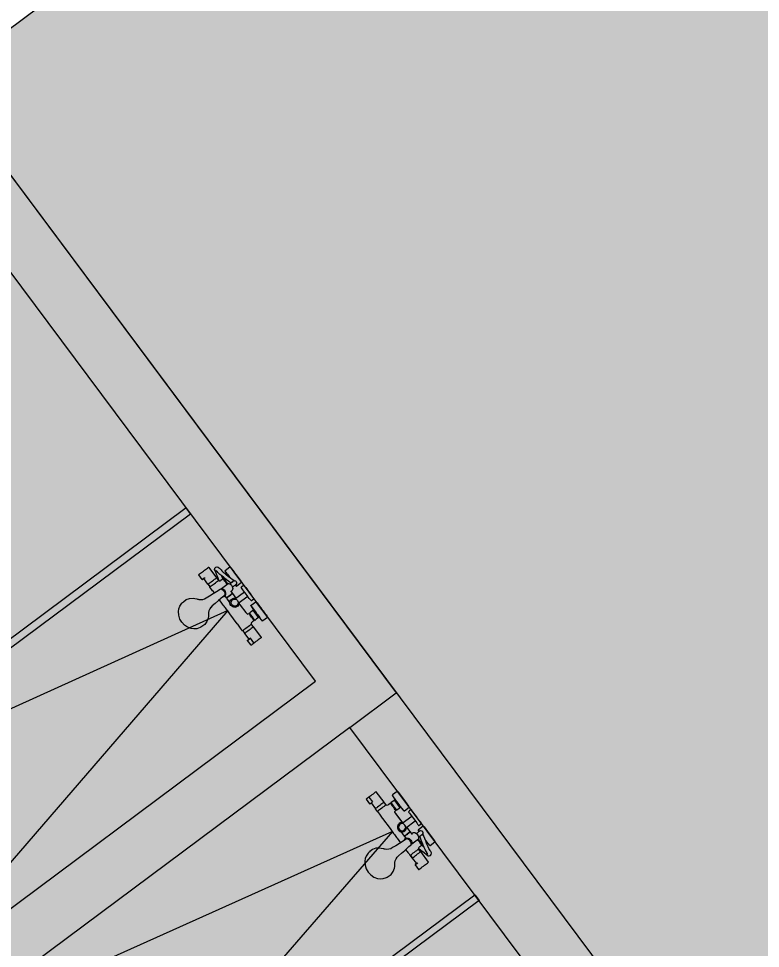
# Model space of a CAD drawing. Header units: metres. Extents: x -466 to 1322, y -1072 to 50.
# Drawn here: x 846.626 to 849.199, y -173.762 to -170.535 of the extents above; entities that cross this region are included whole.
import ezdxf

# ---------------------------------------------------------------- set-up
doc = ezdxf.new("R2010")
doc.units = ezdxf.units.M
doc.linetypes.add('B1 P BAJA$0$HIDDEN', pattern=[9.525, 6.35, -3.175])
doc.linetypes.add('HIDDEN', pattern=[9.525, 6.35, -3.175])
for name, color, linetype, lineweight in [('A - CANCEL', 2, 'Continuous', 0), ('A - PISO', 1, 'Continuous', 0), ('A - PROY', 250, 'B1 P BAJA$0$HIDDEN', 0), ('A-ACCESORIOS DE BAÑO', 6, 'Continuous', 0), ('A-COTAS', 41, 'Continuous', 0), ('A-Fixt', 122, 'Continuous', 5), ('A-MURO INT', 4, 'Continuous', 0)]:
    doc.layers.add(name, color=color, linetype=linetype, lineweight=lineweight)
doc.layers.add('Hatch Exterior', color=7, linetype='Continuous', lineweight=0, true_color=0xa99b89)
doc.layers.add('Hatch fondo', color=254, linetype='Continuous', lineweight=0, transparency=0.5)
doc.styles.get("Standard").update_dxf_attribs({"font": 'arial.ttf'})
doc.dimstyles.new('ISO-25', dxfattribs={"dimscale": 0.1, "dimtxt": 2.5, "dimasz": 2.5, "dimexe": 1.25, "dimexo": 0.625, "dimtad": 1, "dimdsep": 46, "dimtxsty": 'Standard', "dimblk": 'DOT', "dimcen": 2.5, "dimadec": 0, "dimazin": 0, "dimtfac": 1, "dimtmove": 0, "dimatfit": 3, "dimfxl": 1, "dimarcsym": 0})

# ---------------------------------------------------------------- blocks, each defined once
blk = doc.blocks.new('_Dot')
at = {"color": 0, "linetype": 'ByBlock', "lineweight": -2}
blk.add_line((-0.5, 0), (-1, 0), dxfattribs=at)
at = {"color": 0, "linetype": 'ByBlock', "const_width": 0.5}
blk.add_lwpolyline([(-0.25, 0, 1), (0.25, 0, 1)], format="xyb", close=True, dxfattribs=at)
blk = doc.blocks.new('*D64')
at = {"layer": 'A-COTAS', "color": 0, "lineweight": -2, "transparency": 16777216}
for p, q in [((847.7627, -166.4216), (847.7253, -166.3715)), ((841.1661, -171.4164), (847.5996, -166.6211)), ((840.9283, -171.5157), (840.891, -171.4655))]:
    blk.add_line(p, q, dxfattribs=at)
at = {"layer": 'Defpoints', "color": 0, "transparency": 16777216}
for p in [(847.8, -166.4717), (847.8, -166.4717), (840.9657, -171.5658)]:
    blk.add_point(p, dxfattribs=at)
at = {"layer": 'A-COTAS', "color": 0, "lineweight": -2, "transparency": 16777216, "xscale": 0.25, "yscale": 0.25, "zscale": 0.25}
for p, rotation in [((847.8, -166.4717), 36.6996102329027), ((840.9657, -171.5658), 216.6996102329027)]:
    blk.add_blockref('_Dot', p, dxfattribs=dict(at, rotation=rotation))
at = {"layer": 'A-COTAS', "color": 0, "transparency": 16777216, "insert": (844.2692, -168.8663), "char_height": 0.25, "attachment_point": 5, "rotation": 36.6996}
blk.add_mtext('8.52', dxfattribs=at)
blk = doc.blocks.new('teleducha planta')
at = {"layer": 'A-ACCESORIOS DE BAÑO'}
for p, q in [((-567.1938, 9.7194), (-567.1942, 9.6992)), ((-567.1933, 9.72), (-567.1938, 9.72)), ((-567.1938, 9.72), (-567.1938, 9.7194)), ((-567.1921, 9.72), (-567.1933, 9.72)), ((-567.1907, 9.72), (-567.1921, 9.72)), ((-567.1894, 9.72), (-567.1907, 9.72)), ((-567.1815, 9.7199), (-567.1894, 9.72)), ((-567.182, 9.7189), (-567.1821, 9.6991)), ((-567.1819, 9.7197), (-567.182, 9.7197)), ((-567.182, 9.7197), (-567.182, 9.7194)), ((-567.182, 9.7194), (-567.182, 9.7189)), ((-567.178, 9.7197), (-567.1819, 9.7197)), ((-567.1735, 9.7197), (-567.178, 9.7197)), ((-567.1687, 9.7197), (-567.1735, 9.7197)), ((-567.164, 9.7197), (-567.1687, 9.7197)), ((-567.1596, 9.7197), (-567.164, 9.7197)), ((-567.1559, 9.7197), (-567.1596, 9.7197)), ((-567.153, 9.7197), (-567.1559, 9.7197)), ((-567.153, 9.7197), (-567.1512, 9.7197)), ((-567.1506, 9.7197), (-567.1512, 9.7197)), ((-567.1506, 9.7189), (-567.1506, 9.7197)), ((-567.1504, 9.6741), (-567.1506, 9.7189)), ((-567.1942, 9.6992), (-567.1942, 9.6987)), ((-567.1936, 9.6987), (-567.1942, 9.6987)), ((-567.1924, 9.6987), (-567.1936, 9.6987)), ((-567.1931, 9.6986), (-567.1851, 9.6986)), ((-567.191, 9.6986), (-567.1924, 9.6987)), ((-567.1897, 9.6986), (-567.191, 9.6986)), ((-567.1817, 9.6986), (-567.1897, 9.6986)), ((-567.1875, 9.6986), (-567.1878, 9.6741)), ((-567.1853, 9.6986), (-567.1851, 9.6986)), ((-567.1851, 9.6986), (-567.1837, 9.6986)), ((-567.1882, 9.6622), (-567.1882, 9.6619)), ((-567.1875, 9.6622), (-567.1882, 9.6622)), ((-567.1882, 9.6619), (-567.1882, 9.6562)), ((-567.1882, 9.6562), (-567.1882, 9.6501)), ((-567.1882, 9.6501), (-567.1882, 9.6461)), ((-567.1878, 9.6741), (-567.1878, 9.6738)), ((-567.1871, 9.6738), (-567.1878, 9.6738)), ((-567.1878, 9.6738), (-567.1868, 9.6736)), ((-567.1868, 9.6736), (-567.1877, 9.6733)), ((-567.1877, 9.6733), (-567.1877, 9.673)), ((-567.1877, 9.6621), (-567.1877, 9.673)), ((-567.1856, 9.6622), (-567.1875, 9.6622)), ((-567.1853, 9.6738), (-567.1871, 9.6738)), ((-567.1826, 9.6622), (-567.1856, 9.6622)), ((-567.1822, 9.6738), (-567.1853, 9.6738)), ((-567.1786, 9.6622), (-567.1826, 9.6622)), ((-567.1782, 9.6738), (-567.1822, 9.6738)), ((-567.174, 9.6622), (-567.1786, 9.6622)), ((-567.1736, 9.6738), (-567.1782, 9.6738)), ((-567.1691, 9.6622), (-567.174, 9.6622)), ((-567.1687, 9.6738), (-567.1736, 9.6738)), ((-567.1639, 9.6622), (-567.1691, 9.6622)), ((-567.1639, 9.6738), (-567.1687, 9.6738)), ((-567.1594, 9.6738), (-567.1639, 9.6738)), ((-567.159, 9.6622), (-567.1639, 9.6622)), ((-567.1557, 9.6738), (-567.1594, 9.6738)), ((-567.155, 9.6622), (-567.159, 9.6622)), ((-567.1527, 9.6738), (-567.1557, 9.6738)), ((-567.152, 9.6622), (-567.155, 9.6622)), ((-567.151, 9.6738), (-567.1527, 9.6738)), ((-567.1503, 9.6622), (-567.152, 9.6622)), ((-567.1514, 9.6736), (-567.1504, 9.6738)), ((-567.1505, 9.6733), (-567.1514, 9.6736)), ((-567.1504, 9.6738), (-567.151, 9.6738)), ((-567.1505, 9.673), (-567.1505, 9.6733)), ((-567.1505, 9.6622), (-567.1505, 9.673)), ((-567.1504, 9.6738), (-567.1504, 9.6741)), ((-567.15, 9.6622), (-567.1503, 9.6622)), ((-567.1499, 9.6619), (-567.15, 9.6622)), ((-567.1494, 9.6602), (-567.1499, 9.6619)), ((-567.1481, 9.6585), (-567.1494, 9.6602)), ((-567.1462, 9.658), (-567.1481, 9.6585)), ((-567.1443, 9.658), (-567.1462, 9.658)), ((-567.1424, 9.658), (-567.1443, 9.658)), ((-567.1418, 9.6579), (-567.1424, 9.658)), ((-567.1348, 9.6579), (-567.1418, 9.6579)), ((-567.1345, 9.6579), (-567.1348, 9.6579)), ((-567.1345, 9.6579), (-567.1345, 9.6568)), ((-567.1345, 9.6557), (-567.1345, 9.6575)), ((-567.1345, 9.6544), (-567.1345, 9.6568)), ((-567.132, 9.6555), (-567.1345, 9.6554)), ((-567.1345, 9.6554), (-567.1345, 9.6544)), ((-567.1345, 9.6512), (-567.1345, 9.6544)), ((-567.1345, 9.6544), (-567.1345, 9.6516)), ((-567.1345, 9.6516), (-567.1345, 9.6474)), ((-567.1345, 9.6512), (-567.1345, 9.6472)), ((-567.1345, 9.6508), (-567.1345, 9.6512)), ((-567.1313, 9.6579), (-567.132, 9.656)), ((-567.132, 9.656), (-567.1312, 9.6579)), ((-567.132, 9.656), (-567.132, 9.6546)), ((-567.132, 9.6546), (-567.132, 9.6436)), ((-567.1312, 9.658), (-567.1313, 9.6579)), ((-567.1311, 9.6581), (-567.1312, 9.658)), ((-567.1311, 9.6581), (-567.1312, 9.6579)), ((-567.1308, 9.6581), (-567.1311, 9.6581)), ((-567.1244, 9.6581), (-567.1308, 9.6581)), ((-567.118, 9.6581), (-567.1244, 9.6581)), ((-567.1177, 9.6581), (-567.118, 9.6581)), ((-567.1176, 9.658), (-567.1177, 9.6581)), ((-567.1176, 9.6579), (-567.1177, 9.6581)), ((-567.1175, 9.6579), (-567.1176, 9.658)), ((-567.1176, 9.6579), (-567.1169, 9.656)), ((-567.1169, 9.656), (-567.1175, 9.6579)), ((-567.1169, 9.6546), (-567.1169, 9.656)), ((-567.1146, 9.6559), (-567.1169, 9.6559)), ((-567.1169, 9.6298), (-567.1169, 9.6546)), ((-567.1132, 9.6743), (-567.1146, 9.6559)), ((-567.1131, 9.6759), (-567.1132, 9.6743)), ((-567.1119, 9.6764), (-567.1131, 9.6759)), ((-567.1131, 9.6752), (-567.1131, 9.6759)), ((-567.1131, 9.6733), (-567.1131, 9.6752)), ((-567.1131, 9.6702), (-567.1131, 9.6733)), ((-567.1131, 9.6661), (-567.1131, 9.6702)), ((-567.1131, 9.661), (-567.1131, 9.6661)), ((-567.1131, 9.6552), (-567.1131, 9.661)), ((-567.1131, 9.6489), (-567.1131, 9.6552)), ((-567.1113, 9.6764), (-567.1119, 9.6764)), ((-567.091, 9.6764), (-567.1113, 9.6764)), ((-567.09, 9.6764), (-567.091, 9.6764)), ((-567.09, 9.6757), (-567.09, 9.6764)), ((-567.09, 9.6764), (-567.09, 9.6753)), ((-567.09, 9.6757), (-567.09, 9.6764)), ((-567.09, 9.6739), (-567.09, 9.6757)), ((-567.09, 9.6747), (-567.09, 9.6757)), ((-567.09, 9.6753), (-567.09, 9.6747)), ((-567.09, 9.6707), (-567.09, 9.6739)), ((-567.09, 9.6737), (-567.09, 9.6727)), ((-567.09, 9.6705), (-567.09, 9.6737)), ((-567.09, 9.6727), (-567.09, 9.6424)), ((-567.09, 9.6665), (-567.09, 9.6707)), ((-567.09, 9.6697), (-567.09, 9.6705)), ((-567.09, 9.6656), (-567.09, 9.6697)), ((-567.09, 9.6665), (-567.09, 9.6614)), ((-567.09, 9.6658), (-567.09, 9.6665)), ((-567.09, 9.6424), (-567.09, 9.6658)), ((-567.09, 9.6424), (-567.09, 9.6656)), ((-567.09, 9.6554), (-567.09, 9.6614)), ((-567.09, 9.649), (-567.09, 9.6554)), ((-567.1882, 9.6315), (-567.1884, 9.5882)), ((-567.1882, 9.6461), (-567.1882, 9.642)), ((-567.1882, 9.642), (-567.1882, 9.638)), ((-567.1882, 9.638), (-567.1882, 9.6339)), ((-567.1882, 9.6339), (-567.1882, 9.6315)), ((-567.1415, 9.5851), (-567.141, 9.6179)), ((-567.141, 9.6179), (-567.1408, 9.6241)), ((-567.1408, 9.6241), (-567.1399, 9.6258)), ((-567.1401, 9.6257), (-567.1348, 9.6265)), ((-567.1348, 9.6265), (-567.1345, 9.6265)), ((-567.1345, 9.6474), (-567.1345, 9.6424)), ((-567.1345, 9.6472), (-567.1345, 9.6425)), ((-567.1345, 9.6425), (-567.1345, 9.6381)), ((-567.1345, 9.6424), (-567.1345, 9.6374)), ((-567.1345, 9.6381), (-567.1345, 9.6341)), ((-567.1345, 9.6374), (-567.1345, 9.6331)), ((-567.1345, 9.6298), (-567.1345, 9.6341)), ((-567.1345, 9.6331), (-567.1345, 9.6303)), ((-567.1345, 9.6303), (-567.1345, 9.6293)), ((-567.1345, 9.6298), (-567.1345, 9.6272)), ((-567.1345, 9.6293), (-567.132, 9.6292)), ((-567.1345, 9.6272), (-567.1345, 9.6265)), ((-567.1345, 9.6265), (-567.1345, 9.627)), ((-567.132, 9.6436), (-567.132, 9.6408)), ((-567.132, 9.6408), (-567.132, 9.6298)), ((-567.132, 9.6298), (-567.132, 9.6284)), ((-567.132, 9.6284), (-567.1313, 9.6266)), ((-567.1313, 9.6266), (-567.1312, 9.6264)), ((-567.1312, 9.6264), (-567.1311, 9.6263)), ((-567.1311, 9.6263), (-567.1308, 9.6263)), ((-567.1308, 9.6263), (-567.1244, 9.6263)), ((-567.1244, 9.6263), (-567.118, 9.6263)), ((-567.118, 9.6263), (-567.1177, 9.6263)), ((-567.1177, 9.6263), (-567.1176, 9.6264)), ((-567.1176, 9.6264), (-567.1175, 9.6266)), ((-567.1175, 9.6266), (-567.1169, 9.6284)), ((-567.1169, 9.6284), (-567.1169, 9.6298)), ((-567.1169, 9.6289), (-567.1146, 9.6289)), ((-567.1146, 9.6289), (-567.1131, 9.6104)), ((-567.1131, 9.6424), (-567.1131, 9.6489)), ((-567.1131, 9.6358), (-567.1131, 9.6424)), ((-567.1131, 9.6295), (-567.1131, 9.6358)), ((-567.1131, 9.6237), (-567.1131, 9.6295)), ((-567.1131, 9.6187), (-567.1131, 9.6237)), ((-567.1131, 9.6145), (-567.1131, 9.6187)), ((-567.09, 9.6424), (-567.09, 9.649)), ((-567.09, 9.6357), (-567.09, 9.6424)), ((-567.09, 9.6192), (-567.09, 9.6424)), ((-567.09, 9.6424), (-567.09, 9.612)), ((-567.09, 9.619), (-567.09, 9.6424)), ((-567.09, 9.6357), (-567.09, 9.6293)), ((-567.09, 9.6234), (-567.09, 9.6293)), ((-567.09, 9.6234), (-567.09, 9.6183)), ((-567.09, 9.6185), (-567.09, 9.6192)), ((-567.09, 9.6143), (-567.09, 9.6185)), ((-567.09, 9.6141), (-567.09, 9.6183)), ((-567.1884, 9.5882), (-567.1884, 9.584)), ((-567.141, 9.5875), (-567.141, 9.6164)), ((-567.141, 9.584), (-567.141, 9.5875)), ((-567.113, 9.6114), (-567.1131, 9.6145)), ((-567.1131, 9.6104), (-567.113, 9.6088)), ((-567.113, 9.6095), (-567.113, 9.6114)), ((-567.113, 9.6088), (-567.113, 9.6095)), ((-567.113, 9.6088), (-567.1119, 9.6084)), ((-567.1119, 9.6084), (-567.1113, 9.6084)), ((-567.1113, 9.6084), (-567.091, 9.6084)), ((-567.1023, 9.597), (-567.1023, 9.5962)), ((-567.1018, 9.597), (-567.1023, 9.597)), ((-567.1023, 9.5962), (-567.1023, 9.594)), ((-567.1023, 9.594), (-567.1023, 9.5905)), ((-567.1023, 9.5905), (-567.1023, 9.5857)), ((-567.1023, 9.5857), (-567.1023, 9.5801)), ((-567.0966, 9.5973), (-567.1018, 9.597)), ((-567.09, 9.5973), (-567.0966, 9.5973)), ((-567.091, 9.6084), (-567.09, 9.6084)), ((-567.09, 9.611), (-567.09, 9.6141)), ((-567.09, 9.6091), (-567.09, 9.611)), ((-567.09, 9.6084), (-567.09, 9.6091)), ((-567.09, 9.5966), (-567.09, 9.5973)), ((-567.09, 9.5944), (-567.09, 9.5966)), ((-567.09, 9.5908), (-567.09, 9.5944)), ((-567.09, 9.586), (-567.09, 9.5908)), ((-567.09, 9.5803), (-567.09, 9.586)), ((-567.3196, 9.556), (-567.3264, 9.5495)), ((-567.3119, 9.5609), (-567.3196, 9.556)), ((-567.3114, 9.5613), (-567.3119, 9.5609)), ((-567.2998, 9.565), (-567.3114, 9.5613)), ((-567.2997, 9.5651), (-567.2998, 9.565)), ((-567.2966, 9.5658), (-567.2997, 9.5651)), ((-567.2927, 9.5661), (-567.2966, 9.5658)), ((-567.2924, 9.5662), (-567.2927, 9.5661)), ((-567.28, 9.5662), (-567.2924, 9.5662)), ((-567.2683, 9.5626), (-567.28, 9.5662)), ((-567.2578, 9.5555), (-567.2683, 9.5626)), ((-567.2538, 9.5514), (-567.2579, 9.5555)), ((-567.2537, 9.5512), (-567.2578, 9.5555)), ((-567.1884, 9.584), (-567.1884, 9.5798)), ((-567.1884, 9.5798), (-567.1884, 9.5756)), ((-567.1884, 9.5756), (-567.1884, 9.5714)), ((-567.1884, 9.5714), (-567.1884, 9.5672)), ((-567.1884, 9.5672), (-567.1884, 9.563)), ((-567.1884, 9.563), (-567.1884, 9.5588)), ((-567.1884, 9.5588), (-567.1884, 9.5546)), ((-567.1884, 9.5546), (-567.1884, 9.5504)), ((-567.1677, 9.5713), (-567.1682, 9.5672)), ((-567.1682, 9.5672), (-567.1677, 9.5631)), ((-567.1661, 9.5751), (-567.1677, 9.5713)), ((-567.1677, 9.5631), (-567.1661, 9.5592)), ((-567.1636, 9.5785), (-567.1661, 9.5751)), ((-567.1661, 9.5592), (-567.1636, 9.5558)), ((-567.1646, 9.5573), (-567.1646, 9.538)), ((-567.1626, 9.5734), (-567.1643, 9.5672)), ((-567.1626, 9.5734), (-567.1643, 9.5672)), ((-567.1643, 9.5672), (-567.1626, 9.5609)), ((-567.1643, 9.5672), (-567.1626, 9.5609)), ((-567.1602, 9.5811), (-567.1636, 9.5785)), ((-567.1636, 9.5558), (-567.1602, 9.5533)), ((-567.158, 9.578), (-567.1626, 9.5734)), ((-567.158, 9.578), (-567.1626, 9.5734)), ((-567.1626, 9.5609), (-567.158, 9.5564)), ((-567.1626, 9.5609), (-567.158, 9.5564)), ((-567.1563, 9.5826), (-567.1602, 9.5811)), ((-567.1602, 9.5533), (-567.1563, 9.5517)), ((-567.1518, 9.5797), (-567.158, 9.578)), ((-567.1518, 9.5797), (-567.158, 9.578)), ((-567.158, 9.5564), (-567.1518, 9.5547)), ((-567.158, 9.5564), (-567.1518, 9.5547)), ((-567.1578, 9.5824), (-567.157, 9.5823)), ((-567.1522, 9.5832), (-567.1563, 9.5826)), ((-567.1518, 9.5832), (-567.1522, 9.5832)), ((-567.1481, 9.5826), (-567.1522, 9.5832)), ((-567.1477, 9.5826), (-567.1518, 9.5832)), ((-567.1455, 9.578), (-567.1518, 9.5797)), ((-567.1455, 9.578), (-567.1518, 9.5797)), ((-567.1518, 9.5547), (-567.1455, 9.5564)), ((-567.1518, 9.5547), (-567.1455, 9.5564)), ((-567.1443, 9.5811), (-567.1481, 9.5826)), ((-567.1481, 9.5517), (-567.1443, 9.5533)), ((-567.1438, 9.5811), (-567.1477, 9.5826)), ((-567.141, 9.5734), (-567.1455, 9.578)), ((-567.141, 9.5734), (-567.1455, 9.578)), ((-567.1455, 9.5564), (-567.141, 9.5609)), ((-567.1455, 9.5564), (-567.141, 9.5609)), ((-567.1023, 9.577), (-567.1446, 9.577)), ((-567.1446, 9.5573), (-567.1023, 9.5573)), ((-567.1409, 9.5785), (-567.1443, 9.5811)), ((-567.1443, 9.5533), (-567.1409, 9.5558)), ((-567.1405, 9.5785), (-567.1438, 9.5811)), ((-567.141, 9.5798), (-567.141, 9.584)), ((-567.141, 9.5789), (-567.141, 9.5798)), ((-567.1393, 9.5672), (-567.141, 9.5734)), ((-567.1393, 9.5672), (-567.141, 9.5734)), ((-567.141, 9.5609), (-567.1393, 9.5672)), ((-567.141, 9.5609), (-567.1393, 9.5672)), ((-567.1398, 9.577), (-567.1409, 9.5785)), ((-567.1409, 9.5558), (-567.1398, 9.5573)), ((-567.1399, 9.577), (-567.1408, 9.5782)), ((-567.1408, 9.5562), (-567.1399, 9.5573)), ((-567.1393, 9.577), (-567.1405, 9.5785)), ((-567.1387, 9.538), (-567.1387, 9.5573)), ((-567.1023, 9.5801), (-567.1023, 9.5738)), ((-567.1023, 9.5738), (-567.1023, 9.5672)), ((-567.1023, 9.5672), (-567.1023, 9.5606)), ((-567.1023, 9.5606), (-567.1023, 9.5543)), ((-567.1023, 9.5543), (-567.1023, 9.5486)), ((-567.09, 9.5739), (-567.09, 9.5803)), ((-567.09, 9.5672), (-567.09, 9.5739)), ((-567.09, 9.5605), (-567.09, 9.5672)), ((-567.09, 9.5541), (-567.09, 9.5605)), ((-567.09, 9.5484), (-567.09, 9.5541)), ((-567.3381, 9.5256), (-567.3396, 9.5124)), ((-567.3337, 9.5383), (-567.3381, 9.5256)), ((-567.3264, 9.5495), (-567.3337, 9.5383)), ((-567.2495, 9.5463), (-567.2538, 9.5514)), ((-567.248, 9.5446), (-567.2495, 9.5463)), ((-567.2464, 9.5429), (-567.248, 9.5446)), ((-567.2449, 9.5412), (-567.2464, 9.5429)), ((-567.2403, 9.5367), (-567.2449, 9.5412)), ((-567.2341, 9.5328), (-567.2403, 9.5367)), ((-567.2279, 9.5306), (-567.2341, 9.5328)), ((-567.2206, 9.5298), (-567.2283, 9.5307)), ((-567.208, 9.5288), (-567.2206, 9.5298)), ((-567.1925, 9.5275), (-567.208, 9.5288)), ((-567.1729, 9.5259), (-567.1925, 9.5275)), ((-567.1884, 9.5504), (-567.1884, 9.5462)), ((-567.1884, 9.5462), (-567.1883, 9.5272)), ((-567.1732, 9.5267), (-567.1741, 9.526)), ((-567.1704, 9.5284), (-567.1732, 9.5267)), ((-567.1639, 9.5252), (-567.1729, 9.5259)), ((-567.1671, 9.5289), (-567.1704, 9.5284)), ((-567.1671, 9.5289), (-567.1635, 9.5285)), ((-567.1665, 9.5289), (-567.1671, 9.5289)), ((-567.1642, 9.5289), (-567.1665, 9.5289)), ((-567.1646, 9.538), (-567.1646, 9.5376)), ((-567.1642, 9.5376), (-567.1646, 9.5376)), ((-567.1646, 9.5368), (-567.1646, 9.5367)), ((-567.1642, 9.5368), (-567.1646, 9.5368)), ((-567.1646, 9.5367), (-567.1646, 9.5289)), ((-567.1643, 9.5376), (-567.1643, 9.5369)), ((-567.1643, 9.5376), (-567.1638, 9.5376)), ((-567.1643, 9.5369), (-567.1638, 9.5369)), ((-567.1642, 9.5376), (-567.1629, 9.5376)), ((-567.1629, 9.5368), (-567.1642, 9.5368)), ((-567.1638, 9.5252), (-567.1639, 9.5252)), ((-567.1626, 9.5376), (-567.1638, 9.5376)), ((-567.1626, 9.5369), (-567.1638, 9.5369)), ((-567.1635, 9.5285), (-567.1599, 9.5266)), ((-567.1628, 9.5248), (-567.1632, 9.5251)), ((-567.1608, 9.5376), (-567.1629, 9.5376)), ((-567.1608, 9.5368), (-567.1629, 9.5368)), ((-567.1607, 9.5224), (-567.1628, 9.5248)), ((-567.1626, 9.5376), (-567.1606, 9.5376)), ((-567.1606, 9.5369), (-567.1626, 9.5369)), ((-567.1608, 9.5376), (-567.1581, 9.5376)), ((-567.1581, 9.5368), (-567.1608, 9.5368)), ((-567.1592, 9.5194), (-567.1607, 9.5224)), ((-567.1579, 9.5376), (-567.1606, 9.5376)), ((-567.1606, 9.5369), (-567.1579, 9.5369)), ((-567.1599, 9.5266), (-567.1579, 9.5245)), ((-567.1581, 9.5376), (-567.155, 9.5376)), ((-567.155, 9.5368), (-567.1581, 9.5368)), ((-567.1549, 9.5376), (-567.1579, 9.5376)), ((-567.1549, 9.5369), (-567.1579, 9.5369)), ((-567.1579, 9.5245), (-567.1561, 9.5212)), ((-567.1563, 9.5517), (-567.1522, 9.5512)), ((-567.1561, 9.5212), (-567.1548, 9.5173)), ((-567.1516, 9.5376), (-567.155, 9.5376)), ((-567.1516, 9.5368), (-567.155, 9.5368)), ((-567.1549, 9.5376), (-567.1516, 9.5376)), ((-567.1549, 9.5369), (-567.1516, 9.5369)), ((-567.1522, 9.5512), (-567.1481, 9.5517)), ((-567.1516, 9.5376), (-567.1483, 9.5376)), ((-567.1484, 9.5376), (-567.1516, 9.5376)), ((-567.1484, 9.5369), (-567.1516, 9.5369)), ((-567.1483, 9.5368), (-567.1516, 9.5368)), ((-567.1454, 9.5376), (-567.1484, 9.5376)), ((-567.1484, 9.5369), (-567.1454, 9.5369)), ((-567.1483, 9.5376), (-567.1452, 9.5376)), ((-567.1452, 9.5368), (-567.1483, 9.5368)), ((-567.1454, 9.5376), (-567.1427, 9.5376)), ((-567.1427, 9.5369), (-567.1454, 9.5369)), ((-567.1424, 9.5376), (-567.1452, 9.5376)), ((-567.1424, 9.5368), (-567.1452, 9.5368)), ((-567.1407, 9.5376), (-567.1427, 9.5376)), ((-567.1427, 9.5369), (-567.1407, 9.5369)), ((-567.1424, 9.5376), (-567.1404, 9.5376)), ((-567.1404, 9.5368), (-567.1424, 9.5368)), ((-567.1407, 9.5376), (-567.1395, 9.5376)), ((-567.1407, 9.5369), (-567.1395, 9.5369)), ((-567.1391, 9.5376), (-567.1404, 9.5376)), ((-567.1391, 9.5368), (-567.1404, 9.5368)), ((-567.139, 9.5376), (-567.1395, 9.5376)), ((-567.139, 9.5369), (-567.1395, 9.5369)), ((-567.1391, 9.5376), (-567.1387, 9.5376)), ((-567.1387, 9.5368), (-567.1391, 9.5368)), ((-567.139, 9.5369), (-567.139, 9.5376)), ((-567.1387, 9.5376), (-567.1387, 9.538)), ((-567.1387, 9.5367), (-567.1387, 9.5368)), ((-567.1387, 9.5252), (-567.1387, 9.5367)), ((-567.1375, 9.5288), (-567.1387, 9.5288)), ((-567.1369, 9.5288), (-567.1375, 9.5288)), ((-567.1332, 9.5282), (-567.1369, 9.5288)), ((-567.1302, 9.5265), (-567.1332, 9.5282)), ((-567.128, 9.5244), (-567.1302, 9.5265)), ((-567.1261, 9.521), (-567.128, 9.5244)), ((-567.1249, 9.5172), (-567.1261, 9.521)), ((-567.1132, 9.5239), (-567.1135, 9.5196)), ((-567.1131, 9.5255), (-567.1132, 9.5239)), ((-567.1119, 9.5259), (-567.1131, 9.5255)), ((-567.1131, 9.5248), (-567.1131, 9.5255)), ((-567.1131, 9.5229), (-567.1131, 9.5248)), ((-567.1131, 9.5198), (-567.1131, 9.5229)), ((-567.1113, 9.5259), (-567.1119, 9.5259)), ((-567.091, 9.5259), (-567.1113, 9.5259)), ((-567.1023, 9.5486), (-567.1023, 9.5439)), ((-567.1023, 9.5439), (-567.1023, 9.5404)), ((-567.1023, 9.5404), (-567.1023, 9.5382)), ((-567.1023, 9.5382), (-567.1023, 9.5374)), ((-567.1023, 9.5374), (-567.1018, 9.5374)), ((-567.1018, 9.5374), (-567.0966, 9.5371)), ((-567.0966, 9.5371), (-567.09, 9.537)), ((-567.09, 9.5259), (-567.091, 9.5259)), ((-567.09, 9.5436), (-567.09, 9.5484)), ((-567.09, 9.54), (-567.09, 9.5436)), ((-567.09, 9.5378), (-567.09, 9.54)), ((-567.09, 9.537), (-567.09, 9.5378)), ((-567.09, 9.5253), (-567.09, 9.5259)), ((-567.09, 9.5259), (-567.09, 9.5249)), ((-567.09, 9.5253), (-567.09, 9.5259)), ((-567.09, 9.5235), (-567.09, 9.5253)), ((-567.09, 9.5243), (-567.09, 9.5253)), ((-567.09, 9.5249), (-567.09, 9.5243)), ((-567.09, 9.5203), (-567.09, 9.5235)), ((-567.09, 9.5233), (-567.09, 9.5223)), ((-567.09, 9.5201), (-567.09, 9.5233)), ((-567.09, 9.5223), (-567.09, 9.492)), ((-567.3396, 9.5124), (-567.3381, 9.4992)), ((-567.3381, 9.4992), (-567.3337, 9.4864)), ((-567.2403, 9.488), (-567.2341, 9.492)), ((-567.2341, 9.492), (-567.2279, 9.4941)), ((-567.2283, 9.494), (-567.2206, 9.4949)), ((-567.2206, 9.4949), (-567.208, 9.496)), ((-567.208, 9.496), (-567.1925, 9.4972)), ((-567.1925, 9.4972), (-567.1729, 9.4988)), ((-567.1882, 9.4976), (-567.1882, 9.4964)), ((-567.1882, 9.4964), (-567.1882, 9.4923)), ((-567.1882, 9.4923), (-567.1882, 9.4883)), ((-567.1882, 9.4883), (-567.1882, 9.4843)), ((-567.1729, 9.4988), (-567.1632, 9.4996)), ((-567.1639, 9.4996), (-567.1638, 9.4996)), ((-567.1632, 9.4996), (-567.1628, 9.4999)), ((-567.1628, 9.4999), (-567.1607, 9.5024)), ((-567.1607, 9.5024), (-567.1592, 9.5053)), ((-567.1597, 9.5044), (-567.1597, 9.5012)), ((-567.1597, 9.5012), (-567.1597, 9.5005)), ((-567.1594, 9.5008), (-567.1597, 9.5005)), ((-567.1597, 9.5005), (-567.1592, 9.5005)), ((-567.158, 9.5022), (-567.1594, 9.5008)), ((-567.1582, 9.516), (-567.1592, 9.5194)), ((-567.1592, 9.5053), (-567.1582, 9.5088)), ((-567.1592, 9.5005), (-567.1303, 9.5004)), ((-567.1584, 9.5071), (-567.1586, 9.5064)), ((-567.1579, 9.5124), (-567.1582, 9.516)), ((-567.1582, 9.5088), (-567.1579, 9.5124)), ((-567.1561, 9.5053), (-567.158, 9.5022)), ((-567.1576, 9.5094), (-567.1576, 9.5093)), ((-567.1548, 9.5093), (-567.1561, 9.5053)), ((-567.1548, 9.5173), (-567.1544, 9.5133)), ((-567.1544, 9.5133), (-567.1548, 9.5093)), ((-567.1345, 9.5003), (-567.1345, 9.5004)), ((-567.1345, 9.5004), (-567.1345, 9.4969)), ((-567.1345, 9.5003), (-567.1345, 9.4963)), ((-567.1345, 9.4969), (-567.1345, 9.4919)), ((-567.1345, 9.4963), (-567.1345, 9.4919)), ((-567.1345, 9.4919), (-567.1345, 9.4872)), ((-567.1345, 9.4919), (-567.1345, 9.4869)), ((-567.132, 9.5004), (-567.132, 9.4932)), ((-567.132, 9.4932), (-567.132, 9.4904)), ((-567.132, 9.4904), (-567.132, 9.4794)), ((-567.1303, 9.5004), (-567.1298, 9.5004)), ((-567.1298, 9.5004), (-567.1295, 9.5006)), ((-567.1295, 9.5006), (-567.1281, 9.502)), ((-567.1281, 9.502), (-567.1261, 9.5052)), ((-567.1245, 9.496), (-567.127, 9.4873)), ((-567.1261, 9.5052), (-567.1249, 9.5091)), ((-567.1261, 9.5053), (-567.122, 9.5053)), ((-567.1221, 9.5198), (-567.1257, 9.5198)), ((-567.1244, 9.5132), (-567.1249, 9.5172)), ((-567.1249, 9.5091), (-567.1244, 9.5132)), ((-567.1223, 9.5038), (-567.1245, 9.496)), ((-567.1218, 9.5053), (-567.1223, 9.5038)), ((-567.1186, 9.5197), (-567.1221, 9.5198)), ((-567.122, 9.5053), (-567.1186, 9.5052)), ((-567.1159, 9.5197), (-567.1186, 9.5197)), ((-567.1186, 9.5052), (-567.1158, 9.5052)), ((-567.1139, 9.5196), (-567.1159, 9.5197)), ((-567.1159, 9.5051), (-567.1157, 9.505)), ((-567.1158, 9.5052), (-567.1138, 9.5051)), ((-567.1157, 9.505), (-567.1121, 9.504)), ((-567.1144, 9.4802), (-567.1119, 9.4889)), ((-567.1128, 9.5195), (-567.1139, 9.5196)), ((-567.1138, 9.5051), (-567.1127, 9.505)), ((-567.1117, 9.5194), (-567.1128, 9.5195)), ((-567.1127, 9.505), (-567.1117, 9.5049)), ((-567.1121, 9.504), (-567.1117, 9.504)), ((-567.1119, 9.4889), (-567.1097, 9.4966)), ((-567.1081, 9.5184), (-567.1117, 9.5194)), ((-567.1117, 9.504), (-567.1113, 9.504)), ((-567.1113, 9.504), (-567.1077, 9.505)), ((-567.1097, 9.4966), (-567.1079, 9.5028)), ((-567.1075, 9.5182), (-567.1081, 9.5184)), ((-567.1079, 9.5028), (-567.1066, 9.5068)), ((-567.1077, 9.505), (-567.1074, 9.5051)), ((-567.1072, 9.518), (-567.1075, 9.5182)), ((-567.1074, 9.5051), (-567.1072, 9.5053)), ((-567.1046, 9.5154), (-567.1072, 9.518)), ((-567.1072, 9.5053), (-567.1045, 9.508)), ((-567.1036, 9.5118), (-567.1046, 9.5154)), ((-567.1045, 9.508), (-567.1036, 9.5116)), ((-567.1036, 9.5116), (-567.1036, 9.5118)), ((-567.09, 9.5161), (-567.09, 9.5203)), ((-567.09, 9.5193), (-567.09, 9.5201)), ((-567.09, 9.5152), (-567.09, 9.5193)), ((-567.09, 9.5161), (-567.09, 9.5109)), ((-567.09, 9.5153), (-567.09, 9.5161)), ((-567.09, 9.492), (-567.09, 9.5153)), ((-567.09, 9.492), (-567.09, 9.5152)), ((-567.09, 9.505), (-567.09, 9.5109)), ((-567.09, 9.4986), (-567.09, 9.505)), ((-567.09, 9.492), (-567.09, 9.4986)), ((-567.09, 9.4853), (-567.09, 9.492)), ((-567.09, 9.4688), (-567.09, 9.492)), ((-567.09, 9.492), (-567.09, 9.4616)), ((-567.09, 9.4686), (-567.09, 9.492)), ((-567.3337, 9.4864), (-567.3264, 9.4752)), ((-567.3264, 9.4752), (-567.3196, 9.4687)), ((-567.3196, 9.4687), (-567.3119, 9.4638)), ((-567.3119, 9.4638), (-567.3114, 9.4634)), ((-567.3114, 9.4634), (-567.2998, 9.4597)), ((-567.2998, 9.4597), (-567.2997, 9.4597)), ((-567.2997, 9.4597), (-567.2966, 9.459)), ((-567.2966, 9.459), (-567.2927, 9.4586)), ((-567.2927, 9.4586), (-567.2924, 9.4586)), ((-567.2924, 9.4586), (-567.28, 9.4585)), ((-567.28, 9.4585), (-567.2683, 9.4621)), ((-567.2683, 9.4621), (-567.2578, 9.4692)), ((-567.2579, 9.4692), (-567.2538, 9.4733)), ((-567.2578, 9.4692), (-567.2537, 9.4735)), ((-567.2538, 9.4733), (-567.2495, 9.4784)), ((-567.2495, 9.4784), (-567.248, 9.4801)), ((-567.248, 9.4801), (-567.2464, 9.4819)), ((-567.2464, 9.4819), (-567.2449, 9.4836)), ((-567.2449, 9.4836), (-567.2403, 9.488)), ((-567.1882, 9.4843), (-567.1882, 9.4782)), ((-567.1882, 9.4782), (-567.1882, 9.4725)), ((-567.1882, 9.4725), (-567.1882, 9.4722)), ((-567.1882, 9.4722), (-567.1875, 9.4722)), ((-567.1868, 9.4608), (-567.1878, 9.4605)), ((-567.1878, 9.4605), (-567.1878, 9.4603)), ((-567.1878, 9.4605), (-567.1871, 9.4605)), ((-567.1878, 9.4603), (-567.1875, 9.4358)), ((-567.1877, 9.4614), (-567.1877, 9.4723)), ((-567.1877, 9.4614), (-567.1877, 9.4611)), ((-567.1877, 9.4611), (-567.1868, 9.4608)), ((-567.1875, 9.4722), (-567.1856, 9.4722)), ((-567.1871, 9.4605), (-567.1853, 9.4605)), ((-567.1868, 9.4722), (-567.1868, 9.4608)), ((-567.1856, 9.4722), (-567.1826, 9.4722)), ((-567.1853, 9.4605), (-567.1822, 9.4605)), ((-567.1826, 9.4722), (-567.1786, 9.4722)), ((-567.1822, 9.4605), (-567.1782, 9.4606)), ((-567.1786, 9.4722), (-567.174, 9.4722)), ((-567.1782, 9.4606), (-567.1736, 9.4606)), ((-567.174, 9.4722), (-567.1691, 9.4722)), ((-567.1736, 9.4606), (-567.1687, 9.4606)), ((-567.1691, 9.4722), (-567.1639, 9.4722)), ((-567.1687, 9.4606), (-567.1639, 9.4606)), ((-567.1639, 9.4722), (-567.159, 9.4722)), ((-567.1639, 9.4606), (-567.1594, 9.4606)), ((-567.1594, 9.4606), (-567.1557, 9.4606)), ((-567.159, 9.4722), (-567.155, 9.4722)), ((-567.1557, 9.4606), (-567.1527, 9.4606)), ((-567.155, 9.4722), (-567.152, 9.4722)), ((-567.1527, 9.4606), (-567.151, 9.4606)), ((-567.152, 9.4722), (-567.1503, 9.4722)), ((-567.1514, 9.4608), (-567.1514, 9.4722)), ((-567.1514, 9.4608), (-567.1505, 9.4611)), ((-567.1504, 9.4606), (-567.1514, 9.4608)), ((-567.151, 9.4606), (-567.1504, 9.4606)), ((-567.1506, 9.4155), (-567.1504, 9.4603)), ((-567.1505, 9.4614), (-567.1505, 9.4722)), ((-567.1505, 9.4611), (-567.1505, 9.4614)), ((-567.1504, 9.4603), (-567.1504, 9.4606)), ((-567.1503, 9.4722), (-567.15, 9.4722)), ((-567.15, 9.4722), (-567.1499, 9.4725)), ((-567.1499, 9.4725), (-567.1494, 9.4742)), ((-567.1494, 9.4742), (-567.1481, 9.4759)), ((-567.1494, 9.4742), (-567.1467, 9.4644)), ((-567.1481, 9.4759), (-567.1462, 9.4764)), ((-567.1467, 9.4644), (-567.1429, 9.4502)), ((-567.1462, 9.4764), (-567.1443, 9.4764)), ((-567.1443, 9.4764), (-567.1424, 9.4764)), ((-567.1424, 9.4764), (-567.1418, 9.4764)), ((-567.1418, 9.4764), (-567.1348, 9.4765)), ((-567.1345, 9.4584), (-567.1357, 9.4522)), ((-567.1327, 9.4661), (-567.1355, 9.4765)), ((-567.1348, 9.4765), (-567.1345, 9.4765)), ((-567.1345, 9.4872), (-567.1345, 9.4832)), ((-567.1345, 9.4869), (-567.1345, 9.4827)), ((-567.1345, 9.4832), (-567.1345, 9.4835)), ((-567.1345, 9.48), (-567.1345, 9.4832)), ((-567.1345, 9.4827), (-567.1345, 9.4799)), ((-567.1345, 9.4776), (-567.1345, 9.48)), ((-567.1345, 9.4799), (-567.1345, 9.4789)), ((-567.1345, 9.4789), (-567.132, 9.4788)), ((-567.1345, 9.4769), (-567.1345, 9.4787)), ((-567.1345, 9.4776), (-567.1345, 9.4765)), ((-567.1326, 9.4661), (-567.1345, 9.4584)), ((-567.1326, 9.466), (-567.1327, 9.4661)), ((-567.1304, 9.4748), (-567.1326, 9.4661)), ((-567.132, 9.4794), (-567.132, 9.478)), ((-567.132, 9.478), (-567.1313, 9.4761)), ((-567.1313, 9.4761), (-567.1312, 9.4759)), ((-567.1312, 9.4759), (-567.1311, 9.4759)), ((-567.1311, 9.4759), (-567.1308, 9.4759)), ((-567.1308, 9.4759), (-567.1301, 9.4759)), ((-567.1294, 9.4783), (-567.1304, 9.4748)), ((-567.127, 9.4873), (-567.1294, 9.4783)), ((-567.1212, 9.4522), (-567.12, 9.4583)), ((-567.12, 9.4583), (-567.1181, 9.4661)), ((-567.1181, 9.4661), (-567.1159, 9.4747)), ((-567.1168, 9.4712), (-567.1144, 9.4802)), ((-567.1149, 9.4784), (-567.1146, 9.4784)), ((-567.1146, 9.4784), (-567.1146, 9.4789)), ((-567.1146, 9.4784), (-567.1131, 9.46)), ((-567.1131, 9.4791), (-567.1131, 9.4847)), ((-567.1131, 9.4733), (-567.1131, 9.4791)), ((-567.1131, 9.4682), (-567.1131, 9.4733)), ((-567.1131, 9.4641), (-567.1131, 9.4682)), ((-567.113, 9.4609), (-567.1131, 9.4641)), ((-567.1131, 9.46), (-567.113, 9.4584)), ((-567.113, 9.459), (-567.113, 9.4609)), ((-567.113, 9.4584), (-567.113, 9.459)), ((-567.113, 9.4584), (-567.1119, 9.458)), ((-567.1119, 9.458), (-567.1113, 9.458)), ((-567.1113, 9.458), (-567.091, 9.458)), ((-567.091, 9.458), (-567.09, 9.458)), ((-567.09, 9.4853), (-567.09, 9.4789)), ((-567.09, 9.4789), (-567.09, 9.4793)), ((-567.09, 9.473), (-567.09, 9.4789)), ((-567.09, 9.473), (-567.09, 9.4679)), ((-567.09, 9.4681), (-567.09, 9.4688)), ((-567.09, 9.4679), (-567.09, 9.4686)), ((-567.09, 9.4638), (-567.09, 9.4681)), ((-567.09, 9.4636), (-567.09, 9.4679)), ((-567.09, 9.4647), (-567.09, 9.4638)), ((-567.09, 9.4616), (-567.09, 9.4647)), ((-567.09, 9.4606), (-567.09, 9.4636)), ((-567.09, 9.4586), (-567.09, 9.4606)), ((-567.09, 9.458), (-567.09, 9.4586)), ((-567.1942, 9.4357), (-567.1942, 9.4352)), ((-567.1942, 9.4357), (-567.1936, 9.4357)), ((-567.1942, 9.4352), (-567.1938, 9.4149)), ((-567.1936, 9.4357), (-567.1924, 9.4357)), ((-567.1854, 9.4358), (-567.1931, 9.4357)), ((-567.1924, 9.4357), (-567.191, 9.4357)), ((-567.191, 9.4357), (-567.1897, 9.4357)), ((-567.1897, 9.4357), (-567.1821, 9.4358)), ((-567.1429, 9.4502), (-567.1403, 9.4407)), ((-567.1403, 9.4407), (-567.1393, 9.4371)), ((-567.1389, 9.4407), (-567.1398, 9.4371)), ((-567.1398, 9.4371), (-567.1388, 9.4335)), ((-567.1362, 9.4434), (-567.1389, 9.4407)), ((-567.1388, 9.4335), (-567.1362, 9.4309)), ((-567.1365, 9.4417), (-567.1371, 9.4409)), ((-567.1366, 9.4415), (-567.137, 9.4395)), ((-567.1363, 9.4443), (-567.1366, 9.4415)), ((-567.1362, 9.4481), (-567.1363, 9.4443)), ((-567.1357, 9.4522), (-567.1362, 9.4481)), ((-567.1362, 9.4309), (-567.1361, 9.4308)), ((-567.1361, 9.4308), (-567.1358, 9.4306)), ((-567.1358, 9.4306), (-567.1322, 9.4297)), ((-567.1322, 9.4297), (-567.1317, 9.4296)), ((-567.1317, 9.4296), (-567.1312, 9.4297)), ((-567.1312, 9.4297), (-567.1276, 9.4307)), ((-567.1276, 9.4307), (-567.1271, 9.4311)), ((-567.1271, 9.4311), (-567.1245, 9.4337)), ((-567.1245, 9.4337), (-567.1239, 9.4346)), ((-567.1239, 9.4346), (-567.1234, 9.4359)), ((-567.1234, 9.4359), (-567.1225, 9.4396)), ((-567.1225, 9.4396), (-567.1221, 9.4416)), ((-567.1221, 9.4416), (-567.1218, 9.4445)), ((-567.1218, 9.4445), (-567.1217, 9.4482)), ((-567.1217, 9.4482), (-567.1212, 9.4522)), ((-567.1938, 9.4149), (-567.1938, 9.4144)), ((-567.1938, 9.4144), (-567.1933, 9.4144)), ((-567.1933, 9.4144), (-567.1921, 9.4144)), ((-567.1921, 9.4144), (-567.1907, 9.4144)), ((-567.1907, 9.4144), (-567.1894, 9.4144)), ((-567.1894, 9.4144), (-567.1815, 9.4145)), ((-567.182, 9.4147), (-567.1819, 9.4147)), ((-567.1819, 9.4147), (-567.178, 9.4147)), ((-567.178, 9.4147), (-567.1735, 9.4147)), ((-567.1735, 9.4147), (-567.1687, 9.4147)), ((-567.1687, 9.4147), (-567.164, 9.4147)), ((-567.164, 9.4147), (-567.1596, 9.4147)), ((-567.1596, 9.4147), (-567.1559, 9.4147)), ((-567.1559, 9.4147), (-567.153, 9.4147)), ((-567.1512, 9.4147), (-567.153, 9.4147)), ((-567.1512, 9.4147), (-567.1506, 9.4147)), ((-567.1506, 9.4147), (-567.1506, 9.4155))]:
    blk.add_line(p, q, dxfattribs=at)

msp = doc.modelspace()

# ---------------------------------------------------------------- hatches: boundary and pattern name
at = {"layer": 'A-MURO INT', "transparency": 33554687}
h = msp.add_hatch(color=256, dxfattribs=at)
h.dxf.hatch_style = 1
h.paths.add_polyline_path([(847.9354, -172.8757), (846.4712, -170.9113), (846.3108, -171.0309), (847.6555, -172.8349), (846.2123, -173.9106), (845.7342, -173.2692), (845.5738, -173.3887), (846.6495, -174.8319), (846.8099, -174.7124), (846.3318, -174.0709), (847.775, -172.9952)])
h = msp.add_hatch(color=256, dxfattribs=at)
h.dxf.hatch_style = 1
h.paths.add_polyline_path([(850.7343, -173.8452), (850.6577, -173.6528), (849.28, -174.6797), (847.9354, -172.8757), (847.775, -172.9952), (847.9404, -173.2172), (847.9404, -173.2172), (847.9408, -173.2177), (849.1197, -174.7992), (847.6765, -175.8749), (847.288, -175.3538), (847.1276, -175.4733), (847.5161, -175.9945), (845.224, -177.7029), (845.3435, -177.8633)])
h.paths.add_polyline_path([(851.7295, -176.3462), (847.9112, -179.1922), (846.8973, -179.9479), (847.0169, -180.1083), (847.9878, -179.3845), (851.8061, -176.5385)])
h.paths.add_polyline_path([(850.8273, -173.7759), (850.7508, -173.5834), (850.6577, -173.6528), (850.7343, -173.8452), (850.7857, -173.8068), (851.7794, -176.309), (851.7295, -176.3462), (851.8061, -176.5385), (851.8974, -176.4705)])
h.paths.add_polyline_path([(850.7857, -173.8068), (850.7343, -173.8452), (851.7295, -176.3462), (851.7794, -176.309)], flags=17)
at = {"layer": 'Hatch Exterior', "transparency": 33554687}
h = msp.add_hatch(color=256, dxfattribs=at)
h.dxf.hatch_style = 1
h.paths.add_polyline_path([(846.3517, -170.751), (849.28, -174.6797), (850.7508, -173.5834), (851.8974, -176.4705), (845.0387, -181.5827), (825.5384, -196.1176), (820.9367, -189.9439)])
at = {"layer": 'Hatch fondo', "transparency": 33554559}
h = msp.add_hatch(color=256, dxfattribs=at)
h.dxf.hatch_style = 1
edge = h.paths.add_edge_path()
edge.add_line((813.4583, -201.6295), (817.5689, -198.5656))
edge.add_line((817.5689, -198.5656), (818.1976, -199.4091))
edge.add_arc((819.7108, -201.2719), 2.4, 129.0876, 313.6248)
edge.add_line((821.3667, -203.0092), (823.7178, -204.1459))
edge.add_line((823.7178, -204.1459), (822.7603, -206.1266))
edge.add_line((822.7603, -206.1266), (813.4583, -201.6295))
h.paths.add_polyline_path([(826.3193, -197.4063), (824.7969, -196.6703), (846.546, -180.2757), (851.8974, -176.4705), (850.7508, -173.5834), (849.28, -174.6797), (846.3517, -170.751), (848.8781, -168.8679), (859.5379, -195.7091), (857.2702, -200.5653), (852.2011, -198.7371), (848.7497, -190.4706), (845.6345, -183.0095)])

# ---------------------------------------------------------------- linework, layer by layer
at = {"layer": 'A - CANCEL'}
for points in [[(847.2222, -172.2536), (847.2073, -172.2335), (846.3645, -172.8617), (846.3795, -172.8817)], [(848.2083, -173.5765), (848.2232, -173.5966), (847.3805, -174.2247), (847.3655, -174.2047)]]:
    msp.add_lwpolyline(points, close=True, dxfattribs=at)
at = {"layer": 'A - PISO', "ltscale": 0.05}
msp.add_lwpolyline([(846.3517, -170.751), (848.8781, -168.8679), (859.5379, -195.7091), (857.2702, -200.5653), (852.2011, -198.7371), (845.6345, -183.0095), (826.3193, -197.4063)], dxfattribs=at)
at = {"layer": 'A - PROY', "linetype": 'HIDDEN'}
for p, q in [((847.3516, -172.5895), (845.7641, -173.3092)), ((847.3516, -172.5895), (846.2123, -173.9106)), ((847.9233, -173.3565), (846.3318, -174.0709)), ((847.9233, -173.3565), (846.78, -174.6723))]:
    msp.add_line(p, q, dxfattribs=at)
at = {"layer": 'A-MURO INT'}
msp.add_line((847.775, -172.9952), (847.9354, -172.8757), dxfattribs=at)
for points in [[(847.775, -172.9952), (846.3318, -174.0709), (846.8099, -174.7124), (846.6495, -174.8319), (845.5738, -173.3887), (845.7342, -173.2692), (846.2123, -173.9106), (847.6555, -172.8349), (846.3108, -171.0309), (846.4712, -170.9113), (847.9354, -172.8757)], [(846.4712, -170.9113), (849.28, -174.6797), (850.7508, -173.5834), (850.8273, -173.7759)], [(847.288, -175.3538), (847.6765, -175.8749), (849.1197, -174.7992), (847.775, -172.9952)]]:
    msp.add_lwpolyline(points, dxfattribs=at)

# ---------------------------------------------------------------- block references
at = {"layer": 'A-Fixt', "xscale": -1, "rotation": 216.699611293354}
msp.add_blockref('teleducha planta', (1296.3885, 174.0495), dxfattribs=at)
at = {"layer": 'A-Fixt', "rotation": 36.69960917242576}
msp.add_blockref('teleducha planta', (1308.4045, 157.9286), dxfattribs=at)

# ---------------------------------------------------------------- dimensions: what is measured, and where the dimension line sits
at = {"layer": 'A-COTAS'}
dim = msp.add_linear_dim(base=(847.8, -166.4717), p1=(840.9657, -171.5658), p2=(847.8, -166.4717), angle=36.6996, dimstyle='ISO-25', override={"dimtmove": 1}, dxfattribs=at)
dim.commit()
dim.dimension.update_dxf_attribs({"geometry": '*D64', "text_midpoint": (844.2692, -168.8663)})

doc.saveas('drawing.dxf')
